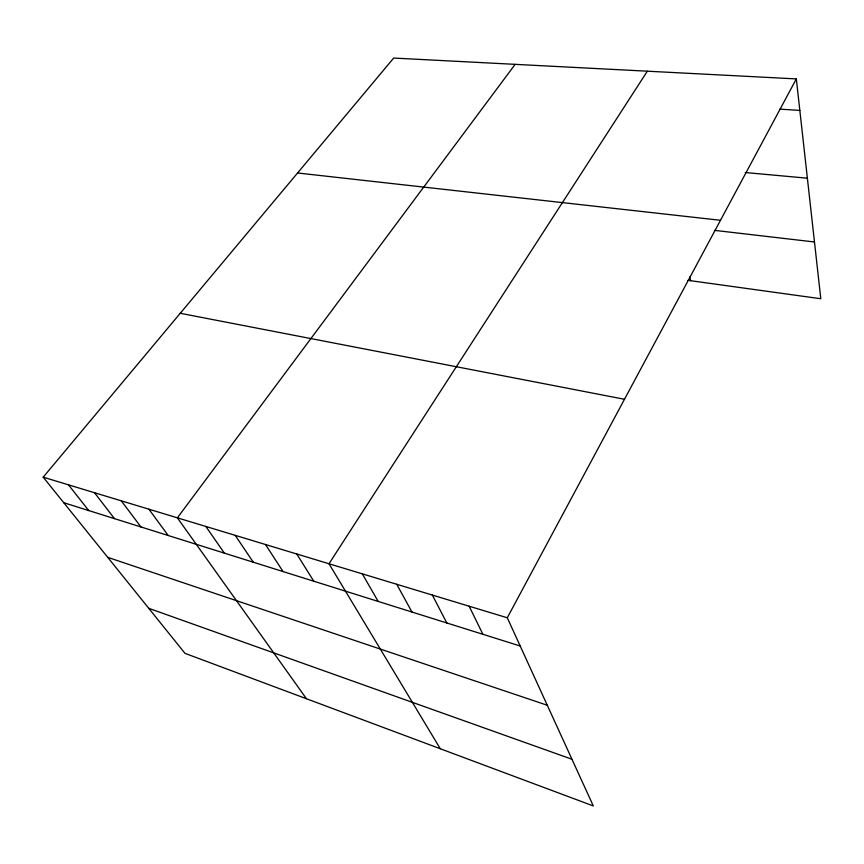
<?xml version="1.0" encoding="UTF-8"?>
<svg xmlns="http://www.w3.org/2000/svg" width="864" height="864" viewBox="0 0 864 864"><rect width="100%" height="100%" fill="white"/><g stroke="black" fill="none" stroke-linecap="round" stroke-linejoin="round"><path stroke-width="1.3" d="M507.287 617.771L796.327 78.905L393.682 58.061L43.2 477.176L184.993 653.346L593.309 805.939L507.287 617.771L43.2 477.176M647.341 71.194L329 563.76L440.294 748.753M515.149 64.346L177.379 517.828L306.439 698.728M779.814 109.134L799.837 110.419M745.178 172.53L807.386 178.2M297.583 172.984L720.49 220.288M714.463 230.353L814.482 241.985M688.036 280.346L820.8 298.739L796.327 78.905M180.252 313.286L624.488 399.276M63.763 502.718L520.193 646.002M107.708 557.334L547.279 705.251M148.748 608.31L571.968 759.251M68.472 484.834L88.754 510.57M94.5 492.718L114.48 518.638M121.306 500.839L140.951 526.954M148.91 509.209L168.199 535.507M205.859 526.457L224.348 553.133M235.224 535.356L253.271 562.205M265.496 544.525L283.068 571.568M296.741 553.986L313.783 581.202M362.308 573.847L378.184 601.42M396.738 584.28L411.955 612.025M432.335 595.069L446.839 622.976M469.163 606.226L482.9 634.295M689.828 276.912L690.606 280.703"/></g></svg>
